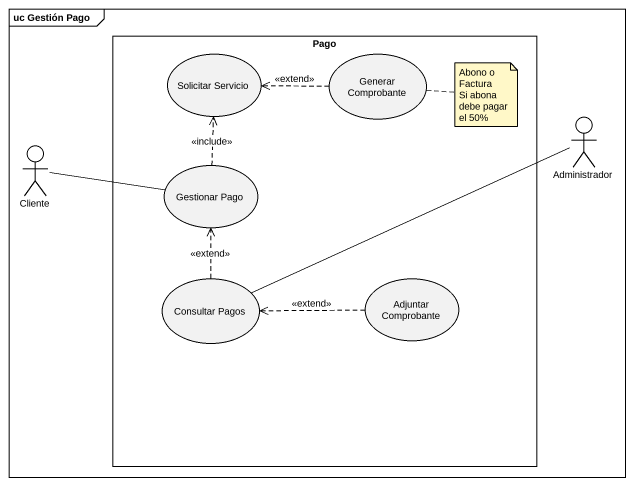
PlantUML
@startuml
mainframe uc Gestión Pago
rectangle Pago {
  usecase "Solicitar Servicio" as Solicitar_Servicio
  usecase "Generar Comprobante" as Generar_Comprobante
  usecase "Gestionar Pago" as Gestionar_Pago
  usecase "Consultar Pagos" as Consultar_Pagos
  usecase "Adjuntar Comprobante" as Adjuntar_Comprobante
}
actor Cliente
actor Administrador
Generar_Comprobante .left.> Solicitar_Servicio : <<extend>>
Administrador -left- Consultar_Pagos
Gestionar_Pago .up.> Solicitar_Servicio : <<include>>
Gestionar_Pago -left- Cliente
Consultar_Pagos .up.> Gestionar_Pago : <<extend>>
Adjuntar_Comprobante .left.> Consultar_Pagos : <<extend>>
note right of Generar_Comprobante
  Abono o Factura
  Si abona debe pagar el 50%
end note
@enduml
